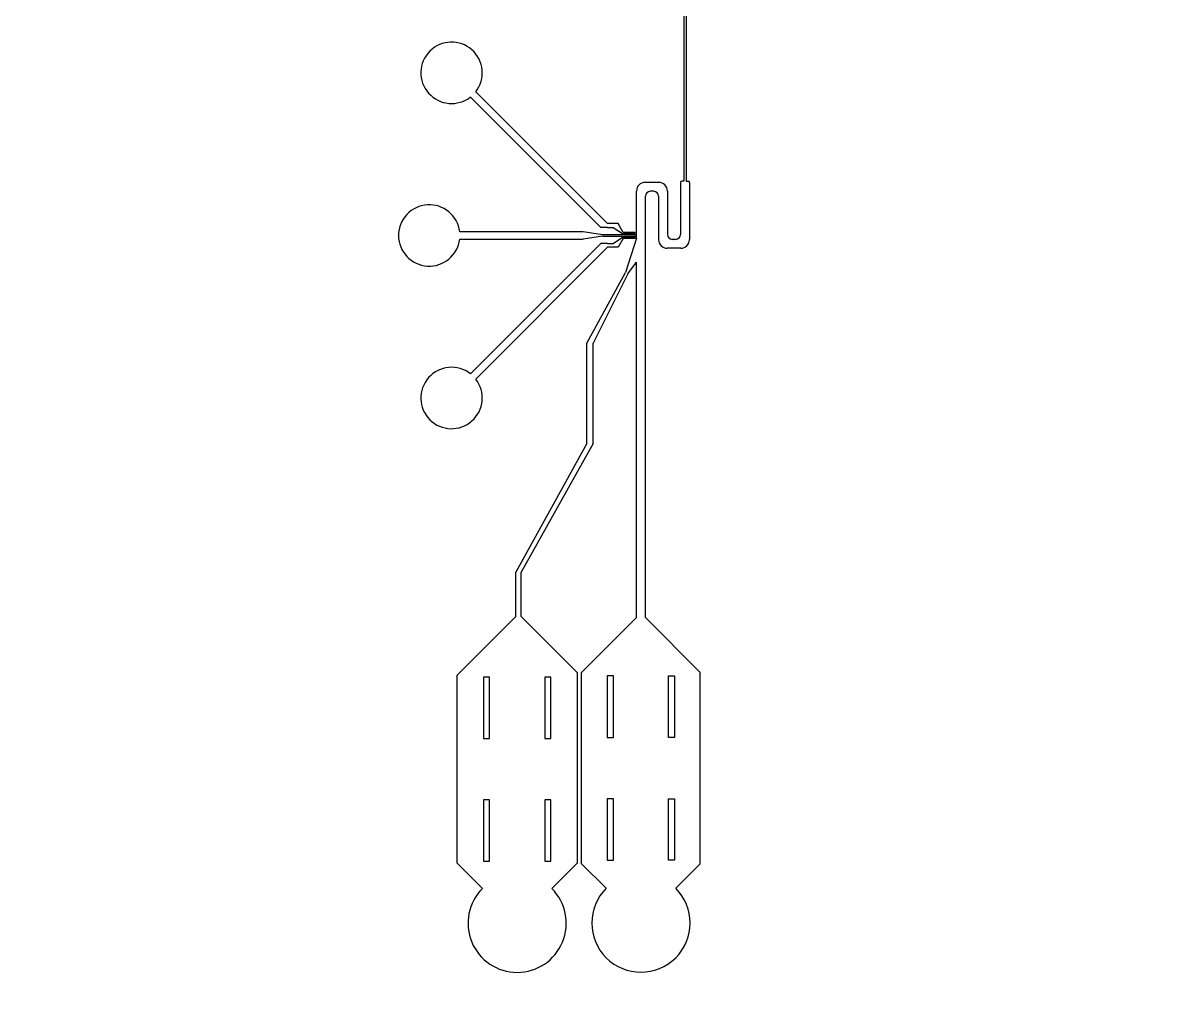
# Model space of a CAD drawing. Extents: x 1225654 to 1325654, y 924838 to 1022543.
# Drawn here: x 1293093 to 1311914, y 972834 to 988908 of the extents above; entities that cross this region are included whole.
import ezdxf

# ---------------------------------------------------------------- set-up
doc = ezdxf.new("R2010")
doc.units = 13

msp = doc.modelspace()

# ---------------------------------------------------------------- linework, layer by layer
for p, q in [((1303850, 991897), (1303853, 986332)), ((1303890, 990437), (1303893, 986332)), ((1302609, 985642), (1300463, 987789)), ((1302501, 985581), (1300378, 987704)), ((1303444, 986312), (1303222, 986312)), ((1303799, 986312), (1303799, 985465)), ((1303853, 986332), (1303819, 986332)), ((1303893, 986332), (1303923, 986332)), ((1303943, 986312), (1303943, 985381)), ((1303082, 985413), (1303082, 986172)), ((1303226, 979224), (1303226, 986088)), ((1303361, 986168), (1303306, 986168)), ((1303441, 986088), (1303441, 985381)), ((1303584, 986172), (1303584, 985465)), ((1302783, 985642), (1302609, 985642)), ((1302865, 985499), (1302783, 985642)), ((1302212, 985509), (1300203, 985509)), ((1302527, 985459), (1302212, 985509)), ((1302609, 985581), (1302501, 985581)), ((1303074, 985459), (1302527, 985459)), ((1302609, 985581), (1302701, 985581)), ((1302701, 985581), (1302854, 985479)), ((1302854, 985479), (1303054, 985479)), ((1303054, 985499), (1302865, 985499)), ((1303054, 985499), (1303054, 985479)), ((1303074, 985459), (1303074, 985439)), ((1300203, 985389), (1302212, 985389)), ((1302501, 985317), (1300378, 983195)), ((1302527, 985439), (1302212, 985389)), ((1302609, 985317), (1302501, 985317)), ((1302527, 985439), (1303074, 985439)), ((1302609, 985317), (1302701, 985317)), ((1302701, 985317), (1302854, 985419)), ((1302865, 985399), (1302783, 985257)), ((1302854, 985419), (1303054, 985419)), ((1303054, 985399), (1302865, 985399)), ((1303081, 985407), (1302901, 984848)), ((1303054, 985419), (1303054, 985399)), ((1303719, 985385), (1303664, 985385)), ((1302609, 985257), (1300463, 983110)), ((1302783, 985257), (1302609, 985257)), ((1303803, 985241), (1303581, 985241)), ((1302942, 984824), (1303081, 985016)), ((1303082, 979225), (1303081, 985016)), ((1302274, 983692), (1302901, 984848)), ((1302942, 984824), (1302374, 983692)), ((1302274, 982058), (1302274, 983692)), ((1302374, 982058), (1302374, 983692)), ((1302274, 982058), (1301115, 979962)), ((1302374, 982058), (1301205, 979962)), ((1301115, 979240), (1301115, 979962)), ((1301205, 979240), (1301205, 979962)), ((1301115, 979240), (1300155, 978280)), ((1301205, 979240), (1302123, 978323)), ((1303082, 979225), (1302188, 978330)), ((1303226, 979224), (1304120, 978330)), ((1302123, 975232), (1302123, 978323)), ((1302188, 975215), (1302188, 978330)), ((1304120, 975215), (1304120, 978330)), ((1300155, 978280), (1300155, 975232)), ((1300689, 978256), (1300589, 978256)), ((1300589, 978256), (1300589, 977256)), ((1300689, 977256), (1300689, 978256)), ((1301689, 978256), (1301589, 978256)), ((1301589, 978256), (1301589, 977256)), ((1301689, 977256), (1301689, 978256)), ((1302705, 978273), (1302605, 978273)), ((1302605, 978273), (1302605, 977273)), ((1302705, 977273), (1302705, 978273)), ((1303603, 978273), (1303703, 978273)), ((1303603, 977273), (1303603, 978273)), ((1303703, 978273), (1303703, 977273)), ((1300589, 977256), (1300689, 977256)), ((1301589, 977256), (1301689, 977256)), ((1302605, 977273), (1302705, 977273)), ((1303703, 977273), (1303603, 977273)), ((1300689, 976256), (1300589, 976256)), ((1300589, 976256), (1300589, 975256)), ((1300689, 975256), (1300689, 976256)), ((1301689, 976256), (1301589, 976256)), ((1301589, 976256), (1301589, 975256)), ((1301689, 975256), (1301689, 976256)), ((1302705, 976273), (1302605, 976273)), ((1302605, 976273), (1302605, 975273)), ((1302705, 975273), (1302705, 976273)), ((1303603, 976273), (1303703, 976273)), ((1303603, 975273), (1303603, 976273)), ((1303703, 976273), (1303703, 975273)), ((1300574, 974812), (1300155, 975232)), ((1300589, 975256), (1300689, 975256)), ((1301589, 975256), (1301689, 975256)), ((1301703, 974811), (1302123, 975232)), ((1302588, 974815), (1302188, 975215)), ((1302605, 975273), (1302705, 975273)), ((1303703, 975273), (1303603, 975273)), ((1303720, 974815), (1304120, 975215))]:
    msp.add_line(p, q)
msp.add_lwpolyline([(1260678, 924838), (1290630, 924838, 6.524121)], format="xyb", close=True)
msp.add_lwpolyline([(1260678, 924838), (1290630, 924838, 6.524121)], format="xyb", close=True)
for centre, radius, start, end in [((1300070, 988098), 500, 321.8985, 308.088), ((1303222, 986172), 140, 90, 180), ((1303444, 986172), 140, 0, 90), ((1303819, 986312), 20, 90, 180), ((1303923, 986312), 20, 0, 90), ((1303306, 986088), 80, 90, 180), ((1303361, 986088), 80, 0, 90), ((1299706, 985449), 500, 6.8921, 353.1079), ((1303664, 985465), 80, 180, 270), ((1303719, 985465), 80, 270, 0), ((1303062, 985413), 20, 342.1786, 0), ((1303581, 985381), 140, 180, 270), ((1303803, 985381), 140, 270, 0), ((1300070, 982801), 500, 51.912, 38.1015), ((1301138, 974245), 800, 134.8865, 45.0751), ((1303154, 974249), 800, 135, 45)]:
    msp.add_arc(centre, radius, start, end)

doc.saveas('drawing.dxf')
